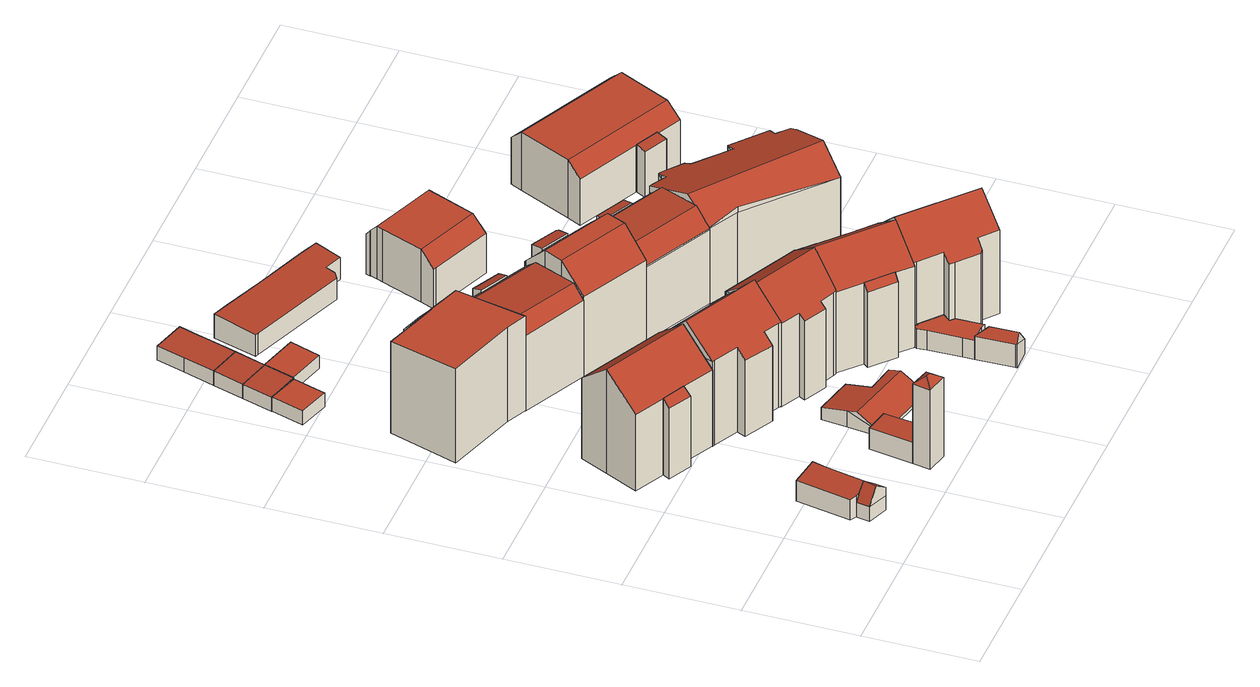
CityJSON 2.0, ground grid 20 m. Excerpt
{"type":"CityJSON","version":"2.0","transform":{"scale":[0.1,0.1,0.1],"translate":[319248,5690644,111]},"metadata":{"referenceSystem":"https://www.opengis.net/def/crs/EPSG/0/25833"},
"CityObjects":{
"building1":{"type":"Building","attributes":{"Gemeindeschluessel":14713000,"Geometrietyp2DReferenz":"3000","function":"31001_9998","roofType":"9999"},"children":["building1-1","building1-2"]},
"building1-1":{"type":"BuildingPart","attributes":{"Dachtyp_tdc":"tdcPolyFlatRoof","Dachneigung":4.27,"QualitaetDacherkennung":86,"Geometrietyp2DReferenz":"3000","roofType":"2100","measuredHeight":4.32},"parents":["building1"],"geometry":[{"type":"MultiSurface","lod":"2","boundaries":[[[0,1,2,3]],[[1,4,5,6,2]],[[7,8,9,10,11]],[[8,12,13,9]],[[12,0,3,13]],[[12,8,7,14,4,1,0]],[[3,2,6,10,9,13]],[[7,11,14]],[[11,10,6,5]],[[14,11,5,4]]],"semantics":{"surfaces":[{"type":"WallSurface"},{"type":"RoofSurface"},{"type":"GroundSurface"},{"type":"ClosureSurface"}],"values":[0,0,0,0,0,1,2,0,3,3]}}]},
"building1-2":{"type":"BuildingPart","attributes":{"Dachtyp_tdc":"tdcGableRoof","Dachneigung":65.31,"QualitaetDacherkennung":8,"Geometrietyp2DReferenz":"3000","roofType":"3100","measuredHeight":6.16},"parents":["building1"],"geometry":[{"type":"MultiSurface","lod":"2","boundaries":[[[5,15,16,6]],[[15,17,18,16]],[[17,11,10,18]],[[19,20,21,14,11]],[[20,22,23,21]],[[5,4,23,22,15]],[[15,22,20,19,17]],[[17,19,11]],[[10,6,16,18]],[[6,10,11,5]],[[21,23,4,14]],[[14,4,5,11]]],"semantics":{"surfaces":[{"type":"WallSurface"},{"type":"RoofSurface"},{"type":"GroundSurface"},{"type":"ClosureSurface"}],"values":[0,0,0,1,1,0,0,0,2,3,0,3]}}]},
"building2":{"type":"Building","attributes":{"Gemeindeschluessel":14713000,"Geometrietyp2DReferenz":"3000","function":"31001_9998","roofType":"9999"},"children":["building2-1","building2-2"]},
"building2-1":{"type":"BuildingPart","attributes":{"Dachtyp_tdc":"tdcPolyFlatRoof","Dachneigung":38.4,"QualitaetDacherkennung":60,"Geometrietyp2DReferenz":"3000","roofType":"2100","measuredHeight":15.12},"parents":["building2"],"geometry":[{"type":"MultiSurface","lod":"2","boundaries":[[[24,25,26]],[[24,27,28,25]],[[27,29,30,28]],[[29,31,32,33,30]],[[31,29,27,24]],[[25,28,30,33]],[[26,32,31,24]],[[26,25,33,32]]],"semantics":{"surfaces":[{"type":"WallSurface"},{"type":"RoofSurface"},{"type":"GroundSurface"},{"type":"ClosureSurface"}],"values":[0,0,0,0,1,2,0,3]}}]},
"building2-2":{"type":"BuildingPart","attributes":{"Dachtyp_tdc":"tdcGableRoof","Dachneigung":40.63,"QualitaetDacherkennung":67,"Geometrietyp2DReferenz":"3000","roofType":"3100","measuredHeight":20.61},"parents":["building2"],"geometry":[{"type":"MultiSurface","lod":"2","boundaries":[[[32,34,35,33]],[[34,36,37,35]],[[36,38,39,37]],[[38,40,41,39]],[[40,42,43,41]],[[42,44,45,43]],[[44,26,25,45]],[[42,40,38,36]],[[36,34,32,26,44,42]],[[33,35,37,39,41,43,45,25]],[[33,25,26,32]]],"semantics":{"surfaces":[{"type":"WallSurface"},{"type":"RoofSurface"},{"type":"GroundSurface"},{"type":"ClosureSurface"}],"values":[0,0,0,0,0,0,0,1,1,2,3]}}]},
"building3":{"type":"Building","attributes":{"Gemeindeschluessel":14713000,"Geometrietyp2DReferenz":"3000","function":"31001_9998","roofType":"9999"},"children":["building3-1","building3-2"]},
"building3-1":{"type":"BuildingPart","attributes":{"Dachtyp_tdc":"tdcFreeFormRoof","Dachneigung":36.39,"QualitaetDacherkennung":7,"Geometrietyp2DReferenz":"3000","roofType":"5000","measuredHeight":16.85},"parents":["building3"],"geometry":[{"type":"MultiSurface","lod":"2","boundaries":[[[46,47,48,49]],[[47,50,51,52,48]],[[53,46,49,54,55]],[[56,57,53,50]],[[56,50,47]],[[57,56,47,46]],[[57,46,53]],[[49,48,52,54]],[[55,51,50,53]],[[55,54,52,51]]],"semantics":{"surfaces":[{"type":"WallSurface"},{"type":"RoofSurface"},{"type":"GroundSurface"},{"type":"ClosureSurface"}],"values":[0,0,0,1,1,1,1,2,0,3]}}]},
"building3-2":{"type":"BuildingPart","attributes":{"Dachtyp_tdc":"tdcPolyFlatRoof","Dachneigung":6.08,"QualitaetDacherkennung":85,"Geometrietyp2DReferenz":"3000","roofType":"2100","measuredHeight":4.52},"parents":["building3"],"geometry":[{"type":"MultiSurface","lod":"2","boundaries":[[[58,59,60,61]],[[59,62,63,60]],[[62,64,65,63]],[[64,66,67,65]],[[66,55,54,67]],[[51,68,69,52]],[[68,58,61,69]],[[68,51,55,66,64,62,59,58]],[[61,60,63,65,67,54,52,69]],[[51,52,54,55]]],"semantics":{"surfaces":[{"type":"WallSurface"},{"type":"RoofSurface"},{"type":"GroundSurface"},{"type":"ClosureSurface"}],"values":[0,0,0,0,0,0,0,1,2,3]}}]},
"building4":{"type":"Building","attributes":{"Gemeindeschluessel":14713000,"Geometrietyp2DReferenz":"3000","function":"31001_9998","roofType":"9999"},"children":["building4-1","building4-2"]},
"building4-1":{"type":"BuildingPart","attributes":{"Dachtyp_tdc":"tdcPolyFlatRoof","Dachneigung":48.05,"QualitaetDacherkennung":34,"Geometrietyp2DReferenz":"3000","roofType":"2100","measuredHeight":18.14},"parents":["building4"],"geometry":[{"type":"MultiSurface","lod":"2","boundaries":[[[70,71,72,73]],[[74,75,76,77]],[[74,70,73,75]],[[74,77,78,79,80,71,70]],[[73,72,81,82,76,75]],[[81,72,71,80]],[[78,80,79]],[[78,82,81,80]],[[77,76,82,78]]],"semantics":{"surfaces":[{"type":"WallSurface"},{"type":"RoofSurface"},{"type":"GroundSurface"},{"type":"ClosureSurface"}],"values":[0,0,0,1,2,3,0,3,3]}}]},
"building4-2":{"type":"BuildingPart","attributes":{"Dachtyp_tdc":"tdcPolyFlatRoof","Dachneigung":2.58,"QualitaetDacherkennung":68,"Geometrietyp2DReferenz":"3000","roofType":"2100","measuredHeight":18.64},"parents":["building4"],"geometry":[{"type":"MultiSurface","lod":"2","boundaries":[[[83,77,76,84]],[[85,86,87,72,71]],[[86,88,89,87]],[[88,90,91,89]],[[90,92,93,91]],[[92,83,84,93]],[[92,90,88,86,85,80,78,77,83]],[[84,76,82,81,72,87,89,91,93]],[[82,76,77,78]],[[81,82,78,80]],[[85,71,80]],[[71,72,81,80]]],"semantics":{"surfaces":[{"type":"WallSurface"},{"type":"RoofSurface"},{"type":"GroundSurface"},{"type":"ClosureSurface"}],"values":[0,0,0,0,0,0,1,2,3,3,0,3]}}]},
"building5":{"type":"Building","attributes":{"Dachtyp_tdc":"tdcPolyFlatRoof","Gemeindeschluessel":14713000,"Dachneigung":0,"QualitaetDacherkennung":74,"Geometrietyp2DReferenz":"3000","function":"31001_2463","roofType":"1000","measuredHeight":2.83},"geometry":[{"type":"MultiSurface","lod":"2","boundaries":[[[94,95,96,97]],[[95,98,99,96]],[[98,100,101,99]],[[100,94,97,101]],[[100,98,95,94]],[[97,96,99,101]]],"semantics":{"surfaces":[{"type":"WallSurface"},{"type":"RoofSurface"},{"type":"GroundSurface"}],"values":[0,0,0,0,1,2]}}]},
"building6":{"type":"Building","attributes":{"Dachtyp_tdc":"tdcFreeFormRoof","Gemeindeschluessel":14713000,"Dachneigung":40.47,"QualitaetDacherkennung":40,"Geometrietyp2DReferenz":"3000","function":"31001_9998","roofType":"5000","measuredHeight":21.7},"geometry":[{"type":"MultiSurface","lod":"2","boundaries":[[[102,103,104,105]],[[103,106,107,104]],[[106,108,109,107]],[[108,110,111,109]],[[110,112,113,111]],[[112,114,115,113]],[[114,116,117,115]],[[116,118,119,117]],[[118,120,121,119]],[[120,102,105,121]],[[122,112,110,123]],[[103,102,120,118,116,114,122,123,108,106]],[[114,112,122]],[[110,108,123]],[[105,104,107,109,111,113,115,117,119,121]]],"semantics":{"surfaces":[{"type":"WallSurface"},{"type":"RoofSurface"},{"type":"GroundSurface"}],"values":[0,0,0,0,0,0,0,0,0,0,1,1,0,0,2]}}]},
"building7":{"type":"Building","attributes":{"Dachtyp_tdc":"tdcPolyFlatRoof","Gemeindeschluessel":14713000,"Dachneigung":2.65,"QualitaetDacherkennung":82,"Geometrietyp2DReferenz":"3000","function":"31001_9998","roofType":"2100","measuredHeight":3.08},"geometry":[{"type":"MultiSurface","lod":"2","boundaries":[[[124,125,126,127]],[[125,128,129,126]],[[128,130,131,129]],[[130,124,127,131]],[[130,128,125,124]],[[127,126,129,131]]],"semantics":{"surfaces":[{"type":"WallSurface"},{"type":"RoofSurface"},{"type":"GroundSurface"}],"values":[0,0,0,0,1,2]}}]},
"building8":{"type":"Building","attributes":{"Dachtyp_tdc":"tdcFreeFormRoof","Gemeindeschluessel":14713000,"Dachneigung":34.21,"QualitaetDacherkennung":26,"Geometrietyp2DReferenz":"3000","function":"31001_9998","roofType":"5000","measuredHeight":3.58},"geometry":[{"type":"MultiSurface","lod":"2","boundaries":[[[132,133,134,135]],[[133,136,61,134]],[[136,137,138,61]],[[137,139,140,138]],[[139,141,142,140]],[[141,143,144,142]],[[143,145,146,144]],[[145,147,148,146]],[[147,132,135,148]],[[149,139,137,136,133,150]],[[147,145,143,141,149,150,132]],[[141,139,149]],[[133,132,150]],[[135,134,61,138,140,142,144,146,148]]],"semantics":{"surfaces":[{"type":"WallSurface"},{"type":"RoofSurface"},{"type":"GroundSurface"}],"values":[0,0,0,0,0,0,0,0,0,1,1,0,0,2]}}]},
"building9":{"type":"Building","attributes":{"Dachtyp_tdc":"tdcPolyFlatRoof","Gemeindeschluessel":14713000,"Dachneigung":2.8,"QualitaetDacherkennung":76,"Geometrietyp2DReferenz":"3000","function":"31001_2463","roofType":"2100","measuredHeight":3.09},"geometry":[{"type":"MultiSurface","lod":"2","boundaries":[[[151,152,153,154]],[[152,130,131,153]],[[130,128,129,131]],[[128,151,154,129]],[[128,130,152,151]],[[154,153,131,129]]],"semantics":{"surfaces":[{"type":"WallSurface"},{"type":"RoofSurface"},{"type":"GroundSurface"}],"values":[0,0,0,0,1,2]}}]},
"building10":{"type":"Building","attributes":{"Dachtyp_tdc":"tdcPolyFlatRoof","Gemeindeschluessel":14713000,"Dachneigung":0,"QualitaetDacherkennung":84,"Geometrietyp2DReferenz":"3000","function":"31001_9998","roofType":"1000","measuredHeight":2.52},"geometry":[{"type":"MultiSurface","lod":"2","boundaries":[[[155,156,157,158]],[[156,159,160,157]],[[159,161,162,160]],[[161,155,158,162]],[[161,159,156,155]],[[158,157,160,162]]],"semantics":{"surfaces":[{"type":"WallSurface"},{"type":"RoofSurface"},{"type":"GroundSurface"}],"values":[0,0,0,0,1,2]}}]},
"building11":{"type":"Building","attributes":{"Gemeindeschluessel":14713000,"Geometrietyp2DReferenz":"3000","function":"31001_9998","roofType":"9999"},"children":["building11-1","building11-2"]},
"building11-1":{"type":"BuildingPart","attributes":{"Dachtyp_tdc":"tdcCutGableRoof","Dachneigung":3.09,"QualitaetDacherkennung":74,"Geometrietyp2DReferenz":"3000","roofType":"9999","measuredHeight":17.27},"parents":["building11"],"geometry":[{"type":"MultiSurface","lod":"2","boundaries":[[[163,164,165,166]],[[167,168,169,170]],[[168,171,172,169]],[[171,173,174,172]],[[173,175,176,174]],[[175,177,178,176]],[[177,179,180,178]],[[179,181,182,180]],[[181,163,166,182]],[[171,168,167,183,164,163,181]],[[179,177,175,173]],[[181,179,173,171]],[[166,165,184,170,169,172,174,176,178,180,182]],[[184,165,164,183]],[[170,184,183,167]]],"semantics":{"surfaces":[{"type":"WallSurface"},{"type":"RoofSurface"},{"type":"GroundSurface"},{"type":"ClosureSurface"}],"values":[0,0,0,0,0,0,0,0,0,1,1,1,2,3,3]}}]},
"building11-2":{"type":"BuildingPart","attributes":{"Dachtyp_tdc":"tdcPolyFlatRoof","Dachneigung":18.75,"QualitaetDacherkennung":36,"Geometrietyp2DReferenz":"3000","roofType":"2100","measuredHeight":15.26},"parents":["building11"],"geometry":[{"type":"MultiSurface","lod":"2","boundaries":[[[185,186,167,170,187]],[[188,189,190,165,164]],[[189,185,187,190]],[[189,188,191,186,185]],[[187,170,184,165,190]],[[191,183,167,186]],[[183,184,170,167]],[[188,164,183,191]],[[164,165,184,183]]],"semantics":{"surfaces":[{"type":"WallSurface"},{"type":"RoofSurface"},{"type":"GroundSurface"},{"type":"ClosureSurface"}],"values":[0,0,0,1,2,0,3,0,3]}}]},
"building12":{"type":"Building","attributes":{"Dachtyp_tdc":"tdcPolyFlatRoof","Gemeindeschluessel":14713000,"Dachneigung":2.73,"QualitaetDacherkennung":83,"Geometrietyp2DReferenz":"3000","function":"31001_2463","roofType":"2100","measuredHeight":3.07},"geometry":[{"type":"MultiSurface","lod":"2","boundaries":[[[152,151,154,153]],[[151,192,193,154]],[[192,194,195,193]],[[194,196,197,195]],[[196,198,199,197]],[[198,200,201,199]],[[200,152,153,201]],[[200,198,196,194,192,151,152]],[[153,154,193,195,197,199,201]]],"semantics":{"surfaces":[{"type":"WallSurface"},{"type":"RoofSurface"},{"type":"GroundSurface"}],"values":[0,0,0,0,0,0,0,1,2]}}]},
"building13":{"type":"Building","attributes":{"Dachtyp_tdc":"tdcFreeFormRoof","Gemeindeschluessel":14713000,"Dachneigung":37.64,"QualitaetDacherkennung":53,"Geometrietyp2DReferenz":"3000","function":"31001_9998","roofType":"5000","measuredHeight":20.88},"geometry":[{"type":"MultiSurface","lod":"2","boundaries":[[[202,203,204,205]],[[203,206,207,204]],[[206,208,209,207]],[[208,210,211,209]],[[210,212,213,211]],[[212,214,215,213]],[[214,216,217,215]],[[216,218,219,217]],[[218,220,221,219]],[[220,222,223,221]],[[222,224,225,223]],[[224,202,205,225]],[[212,210,208,206,226,227]],[[202,224,222,220,218,216,214,227,226,203]],[[206,203,226]],[[214,212,227]],[[205,204,207,209,211,213,215,217,219,221,223,225]]],"semantics":{"surfaces":[{"type":"WallSurface"},{"type":"RoofSurface"},{"type":"GroundSurface"}],"values":[0,0,0,0,0,0,0,0,0,0,0,0,1,1,0,0,2]}}]},
"building14":{"type":"Building","attributes":{"Dachtyp_tdc":"tdcFreeFormRoof","Gemeindeschluessel":14713000,"Dachneigung":50.54,"QualitaetDacherkennung":17,"Geometrietyp2DReferenz":"3000","function":"31001_9998","roofType":"5000","measuredHeight":6.32},"geometry":[{"type":"MultiSurface","lod":"2","boundaries":[[[228,229,230,231]],[[229,232,233,230]],[[232,234,235,233]],[[234,236,237,235]],[[236,238,239,237]],[[238,240,241,239]],[[240,242,243,241]],[[242,228,231,243]],[[244,245,229,246]],[[240,247,244,246,228,242]],[[234,232,245,244,247,238,236]],[[229,228,246]],[[240,238,247]],[[232,229,245]],[[231,230,233,235,237,239,241,243]]],"semantics":{"surfaces":[{"type":"WallSurface"},{"type":"RoofSurface"},{"type":"GroundSurface"}],"values":[0,0,0,0,0,0,0,0,1,1,1,0,0,0,2]}}]},
"building15":{"type":"Building","attributes":{"Gemeindeschluessel":14713000,"Geometrietyp2DReferenz":"3000","function":"31001_9998","roofType":"9999"},"children":["building15-1","building15-2"]},
"building15-1":{"type":"BuildingPart","attributes":{"Dachtyp_tdc":"tdcCutGableRoof","Dachneigung":43.89,"QualitaetDacherkennung":78,"Geometrietyp2DReferenz":"3000","roofType":"9999","measuredHeight":20.51},"parents":["building15"],"geometry":[{"type":"MultiSurface","lod":"2","boundaries":[[[248,249,250,251]],[[249,252,253,250]],[[252,254,255,253]],[[254,256,257,255]],[[256,258,259,257]],[[258,260,261,259]],[[260,262,263,261]],[[264,265,266,267]],[[265,268,269,266]],[[268,270,271,269]],[[270,272,273,271]],[[272,248,251,273]],[[252,249,248,272]],[[270,268,265,264,262,260,258,256,254]],[[272,270,254,252]],[[251,250,253,255,257,259,261,263,267,266,269,271,273]],[[267,263,262,264]]],"semantics":{"surfaces":[{"type":"WallSurface"},{"type":"RoofSurface"},{"type":"GroundSurface"},{"type":"ClosureSurface"}],"values":[0,0,0,0,0,0,0,0,0,0,0,0,1,1,1,2,3]}}]},
"building15-2":{"type":"BuildingPart","attributes":{"Dachtyp_tdc":"tdcPolyFlatRoof","Dachneigung":13.14,"QualitaetDacherkennung":41,"Geometrietyp2DReferenz":"3000","roofType":"2100","measuredHeight":16.1},"parents":["building15"],"geometry":[{"type":"MultiSurface","lod":"2","boundaries":[[[274,275,276,263,262]],[[275,277,278,276]],[[277,279,280,278]],[[279,281,264,267,280]],[[281,279,277,275,274]],[[263,276,278,280,267]],[[262,264,281,274]],[[262,263,267,264]]],"semantics":{"surfaces":[{"type":"WallSurface"},{"type":"RoofSurface"},{"type":"GroundSurface"},{"type":"ClosureSurface"}],"values":[0,0,0,0,1,2,0,3]}}]},
"building16":{"type":"Building","attributes":{"Dachtyp_tdc":"tdcPolyFlatRoof","Gemeindeschluessel":14713000,"Dachneigung":0,"QualitaetDacherkennung":33,"Geometrietyp2DReferenz":"3000","function":"31001_9998","roofType":"1000","measuredHeight":3.78},"geometry":[{"type":"MultiSurface","lod":"2","boundaries":[[[282,283,231,230]],[[283,284,285,231]],[[284,286,287,285]],[[286,288,289,287]],[[288,290,291,289]],[[290,292,293,291]],[[292,294,295,293]],[[294,296,297,295]],[[296,298,299,297]],[[298,300,301,299]],[[300,302,303,301]],[[302,304,233,303]],[[304,282,230,233]],[[304,302,300,298,296,294,292,290,288,286,284,283,282]],[[230,231,285,287,289,291,293,295,297,299,301,303,233]]],"semantics":{"surfaces":[{"type":"WallSurface"},{"type":"RoofSurface"},{"type":"GroundSurface"}],"values":[0,0,0,0,0,0,0,0,0,0,0,0,0,1,2]}}]},
"building17":{"type":"Building","attributes":{"Gemeindeschluessel":14713000,"Geometrietyp2DReferenz":"3000","function":"31001_9998","roofType":"9999"},"children":["building17-1","building17-2"]},
"building17-1":{"type":"BuildingPart","attributes":{"Dachtyp_tdc":"tdcPolyFlatRoof","Dachneigung":45.52,"QualitaetDacherkennung":43,"Geometrietyp2DReferenz":"3000","roofType":"2100","measuredHeight":16.09},"parents":["building17"],"geometry":[{"type":"MultiSurface","lod":"2","boundaries":[[[305,306,307]],[[305,308,309,306]],[[308,310,311,309]],[[310,312,313,311]],[[312,314,312,313]],[[314,312,310,308,305]],[[306,309,311,313]],[[307,312,314,305]],[[307,306,313,312]]],"semantics":{"surfaces":[{"type":"WallSurface"},{"type":"RoofSurface"},{"type":"GroundSurface"},{"type":"ClosureSurface"}],"values":[0,0,0,0,0,1,2,0,3]}}]},
"building17-2":{"type":"BuildingPart","attributes":{"Dachtyp_tdc":"tdcGableRoof","Dachneigung":37.61,"QualitaetDacherkennung":56,"Geometrietyp2DReferenz":"3000","roofType":"3100","measuredHeight":20.94},"parents":["building17"],"geometry":[{"type":"MultiSurface","lod":"2","boundaries":[[[315,316,317,318]],[[316,319,320,317]],[[319,321,322,320]],[[321,323,324,322]],[[323,325,326,324]],[[325,327,328,326]],[[327,329,330,328]],[[329,331,332,330]],[[331,333,334,332]],[[333,307,306,334]],[[312,335,215,313]],[[335,336,337,215]],[[336,338,213,337]],[[338,339,211,213]],[[339,315,318,211]],[[336,335,312,307,333,331,329,327]],[[327,325,323,321,319,316,315,339,338,336]],[[318,317,320,322,324,326,328,330,332,334,306,313,215,337,213,211]],[[313,306,307,312]]],"semantics":{"surfaces":[{"type":"WallSurface"},{"type":"RoofSurface"},{"type":"GroundSurface"},{"type":"ClosureSurface"}],"values":[0,0,0,0,0,0,0,0,0,0,0,0,0,0,0,1,1,2,3]}}]},
"building18":{"type":"Building","attributes":{"Dachtyp_tdc":"tdcPolyFlatRoof","Gemeindeschluessel":14713000,"Dachneigung":4.54,"QualitaetDacherkennung":78,"Geometrietyp2DReferenz":"3000","function":"31001_9998","roofType":"2100","measuredHeight":4.87},"geometry":[{"type":"MultiSurface","lod":"2","boundaries":[[[340,341,342,343]],[[341,344,345,342]],[[344,346,347,345]],[[346,348,349,347]],[[348,350,351,349]],[[350,352,353,351]],[[352,354,355,353]],[[354,356,357,355]],[[356,358,359,357]],[[358,360,361,359]],[[360,340,343,361]],[[360,358,356,354,352,350,348,346,344,341,340]],[[343,342,345,347,349,351,353,355,357,359,361]]],"semantics":{"surfaces":[{"type":"WallSurface"},{"type":"RoofSurface"},{"type":"GroundSurface"}],"values":[0,0,0,0,0,0,0,0,0,0,0,1,2]}}]},
"building19":{"type":"Building","attributes":{"Gemeindeschluessel":14713000,"Geometrietyp2DReferenz":"3000","function":"31001_9998","roofType":"9999"},"children":["building19-1","building19-2"]},
"building19-1":{"type":"BuildingPart","attributes":{"Dachtyp_tdc":"tdcCutGableRoof","Dachneigung":2.93,"QualitaetDacherkennung":76,"Geometrietyp2DReferenz":"3000","roofType":"9999","measuredHeight":17.81},"parents":["building19"],"geometry":[{"type":"MultiSurface","lod":"2","boundaries":[[[362,363,364,365]],[[363,366,367,364]],[[366,368,369,367]],[[368,370,371,369]],[[370,372,373,371]],[[372,370,374,375,363,362]],[[376,377,378,379]],[[374,378,377,375]],[[366,376,379,368]],[[368,379,378,374,370]],[[363,375,377,376,366]],[[365,364,367,369,371,373]],[[365,373,372,362]]],"semantics":{"surfaces":[{"type":"WallSurface"},{"type":"RoofSurface"},{"type":"GroundSurface"},{"type":"ClosureSurface"}],"values":[0,0,0,0,0,1,1,1,0,0,0,2,3]}}]},
"building19-2":{"type":"BuildingPart","attributes":{"Dachtyp_tdc":"tdcPolyFlatRoof","Dachneigung":11.62,"QualitaetDacherkennung":32,"Geometrietyp2DReferenz":"3000","roofType":"2100","measuredHeight":14.89},"parents":["building19"],"geometry":[{"type":"MultiSurface","lod":"2","boundaries":[[[380,381,382,373,372]],[[381,383,384,382]],[[383,385,362,365,384]],[[385,383,381,380]],[[373,382,384,365]],[[372,362,385,380]],[[372,373,365,362]]],"semantics":{"surfaces":[{"type":"WallSurface"},{"type":"RoofSurface"},{"type":"GroundSurface"},{"type":"ClosureSurface"}],"values":[0,0,0,1,2,0,3]}}]},
"building20":{"type":"Building","attributes":{"Dachtyp_tdc":"tdcFreeFormRoof","Gemeindeschluessel":14713000,"Dachneigung":36.95,"QualitaetDacherkennung":44,"Geometrietyp2DReferenz":"3000","function":"31001_9998","roofType":"5000","measuredHeight":21.04},"geometry":[{"type":"MultiSurface","lod":"2","boundaries":[[[386,387,326,330]],[[387,388,389,326]],[[388,390,391,389]],[[390,392,393,391]],[[392,394,395,393]],[[394,396,397,395]],[[396,398,399,397]],[[398,400,401,399]],[[400,402,403,401]],[[402,404,405,403]],[[404,406,407,405]],[[406,408,409,407]],[[408,410,411,409]],[[410,412,413,411]],[[412,386,330,413]],[[404,402,400,398,396,414,415,386,412,410,408,406]],[[394,392,390,388,387,415,414]],[[387,386,415]],[[396,394,414]],[[330,326,389,391,393,395,397,399,401,403,405,407,409,411,413]]],"semantics":{"surfaces":[{"type":"WallSurface"},{"type":"RoofSurface"},{"type":"GroundSurface"}],"values":[0,0,0,0,0,0,0,0,0,0,0,0,0,0,0,1,1,0,0,2]}}]},
"building21":{"type":"Building","attributes":{"Dachtyp_tdc":"tdcCutGableRoof","Gemeindeschluessel":14713000,"Dachneigung":0.081,"QualitaetDacherkennung":66,"Geometrietyp2DReferenz":"3000","function":"31001_9998","roofType":"9999","measuredHeight":10.39},"geometry":[{"type":"MultiSurface","lod":"2","boundaries":[[[416,417,418,419]],[[417,420,421,418]],[[420,422,423,421]],[[422,424,425,423]],[[424,426,427,425]],[[426,428,429,427]],[[428,430,431,429]],[[430,432,433,431]],[[432,434,435,433]],[[434,436,437,435]],[[436,438,439,437]],[[438,440,441,439]],[[440,416,419,441]],[[426,424,422,420,417,416,440]],[[436,434,432,430,428]],[[440,438,436,428,426]],[[419,418,421,423,425,427,429,431,433,435,437,439,441]]],"semantics":{"surfaces":[{"type":"WallSurface"},{"type":"RoofSurface"},{"type":"GroundSurface"}],"values":[0,0,0,0,0,0,0,0,0,0,0,0,0,1,1,1,2]}}]},
"building22":{"type":"Building","attributes":{"Dachtyp_tdc":"tdcFreeFormRoof","Gemeindeschluessel":14713000,"Dachneigung":19.44,"QualitaetDacherkennung":24,"Geometrietyp2DReferenz":"3000","function":"31001_9998","roofType":"5000","measuredHeight":19.28},"geometry":[{"type":"MultiSurface","lod":"2","boundaries":[[[442,443,444,445]],[[443,446,447,444]],[[446,448,449,447]],[[448,450,451,449]],[[450,452,453,451]],[[452,454,455,453]],[[454,456,457,455]],[[456,458,459,457]],[[458,460,461,459]],[[460,462,463,461]],[[462,464,465,463]],[[464,466,467,465]],[[466,468,469,467]],[[468,376,470,469]],[[376,471,472,470]],[[471,473,474,472]],[[473,475,476,474]],[[475,477,478,476]],[[477,442,445,478]],[[466,479,480,481,482]],[[483,484,485,486,487,488,489,490,491,492,493,494,495,496,497,498,480,479]],[[376,481,480,498,471]],[[471,498,497,473]],[[473,497,496,475]],[[475,496,495,477]],[[477,495,494,442]],[[442,494,493,443]],[[443,493,492,446]],[[446,492,491,448]],[[448,491,490,450]],[[450,490,489,452]],[[452,489,488,454]],[[454,488,487,456]],[[456,487,486,458]],[[458,486,485,460]],[[460,485,484,462]],[[462,484,483,464]],[[464,483,479,466]],[[468,482,481,376]],[[466,482,468]],[[445,444,447,449,451,453,455,457,459,461,463,465,467,469,470,472,474,476,478]]],"semantics":{"surfaces":[{"type":"WallSurface"},{"type":"RoofSurface"},{"type":"GroundSurface"}],"values":[0,0,0,0,0,0,0,0,0,0,0,0,0,0,0,0,0,0,0,1,1,0,0,0,0,0,0,0,0,0,0,0,0,0,0,0,0,0,0,0,2]}}]},
"building23":{"type":"Building","attributes":{"Gemeindeschluessel":14713000,"Geometrietyp2DReferenz":"3000","function":"31001_9998","roofType":"9999"},"children":["building23-1","building23-2"]},
"building23-1":{"type":"BuildingPart","attributes":{"Dachtyp_tdc":"tdcPolyFlatRoof","Dachneigung":7.32,"QualitaetDacherkennung":56,"Geometrietyp2DReferenz":"3000","roofType":"2100","measuredHeight":9.41},"parents":["building23"],"geometry":[{"type":"MultiSurface","lod":"2","boundaries":[[[499,500,501]],[[499,502,503,500]],[[502,504,505,503]],[[504,506,507,508,505]],[[504,502,499,506]],[[508,500,503,505]],[[499,501,507,506]],[[501,500,508,507]]],"semantics":{"surfaces":[{"type":"WallSurface"},{"type":"RoofSurface"},{"type":"GroundSurface"},{"type":"ClosureSurface"}],"values":[0,0,0,0,1,2,0,3]}}]},
"building23-2":{"type":"BuildingPart","attributes":{"Dachtyp_tdc":"tdcCutGableRoof","Dachneigung":0.011,"QualitaetDacherkennung":68,"Geometrietyp2DReferenz":"3000","roofType":"9999","measuredHeight":11.53},"parents":["building23"],"geometry":[{"type":"MultiSurface","lod":"2","boundaries":[[[509,510,511,512]],[[510,513,514,511]],[[513,515,516,514]],[[515,517,518,516]],[[517,519,500,518]],[[519,501,500]],[[507,520,521,508]],[[520,522,523,521]],[[522,524,525,523]],[[524,526,527,525]],[[526,509,512,527]],[[513,510,509,526]],[[524,522,520,507,501,519,517,515]],[[526,524,515,513]],[[512,511,514,516,518,500,508,521,523,525,527]],[[508,500,501,507]]],"semantics":{"surfaces":[{"type":"WallSurface"},{"type":"RoofSurface"},{"type":"GroundSurface"},{"type":"ClosureSurface"}],"values":[0,0,0,0,0,0,0,0,0,0,0,1,1,1,2,3]}}]}
},
"vertices":[
[142,202,60],[136,176,59],[136,176,16],[142,202,16],[119,91,59],[119,91,44],[119,91,16],[83,108,57],[72,114,56],[72,114,16],[83,108,16],[83,108,44],[91,211,56],[91,211,16],[89,106,57],
[115,70,44],[115,70,16],[79,84,44],[79,84,16],[79,84,45],[93,78,78],[98,101,78],[115,70,61],[119,91,61],
[126,412,167],[126,412,16],[126,412,166],[119,398,155],[119,398,16],[77,419,156],[77,419,16],[84,432,167],[84,432,166],[84,432,16],
[30,459,166],[30,459,16],[58,517,222],[58,517,16],[81,567,176],[81,567,16],[234,492,176],[234,492,16],[210,443,222],[210,443,16],[182,384,166],[182,384,16],
[279,31,172],[240,40,172],[240,40,15],[279,31,15],[246,71,172],[246,71,56],[246,71,15],[283,62,172],[283,62,15],[283,62,60],[258,52,184],[266,50,184],
[298,138,60],[295,116,60],[295,116,15],[298,138,15],[292,89,60],[292,89,15],[291,87,61],[291,87,15],[288,61,61],[288,61,15],[259,149,56],[259,149,15],
[149,862,174],[143,843,196],[143,843,16],[149,862,16],[108,875,174],[108,875,16],[102,855,16],[102,855,197],[101,855,197],[143,842,198],[143,842,197],[143,842,16],[101,855,16],
[43,874,197],[43,874,16],[143,843,197],[204,822,197],[204,822,16],[170,693,203],[170,693,16],[133,710,202],[133,710,16],[4,751,202],[4,751,16],
[25,1015,37],[43,1073,37],[43,1073,9],[25,1015,9],[99,1056,37],[99,1056,9],[81,998,37],[81,998,9],
[223,344,166],[231,360,182],[231,360,15],[223,344,15],[187,382,182],[187,382,15],[182,384,182],[182,384,15],[234,492,170],[234,492,15],[370,427,170],[370,427,15],[318,317,180],[318,317,15],[313,320,181],[313,320,15],[285,334,181],[285,334,15],[276,317,164],[276,317,15],[344,371,232],[207,437,232],
[99,1056,39],[43,1073,36],[43,1073,8],[99,1056,8],[60,1128,36],[60,1128,8],[116,1111,39],[116,1111,8],
[424,175,47],[419,110,21],[419,110,15],[424,175,15],[298,138,21],[299,141,23],[299,141,15],[294,142,23],[294,142,15],[301,201,47],[301,201,15],[306,246,39],[306,246,15],[376,230,39],[376,230,15],[372,184,48],[372,184,15],[299,183,51],[423,154,51],
[77,1183,36],[133,1166,39],[133,1166,8],[77,1183,8],
[185,1092,40],[167,1038,40],[167,1038,14],[185,1092,14],[99,1056,40],[99,1056,14],[116,1111,40],[116,1111,14],
[204,822,163],[254,798,163],[254,798,15],[204,822,15],[304,772,164],[342,753,164],[342,753,15],[304,772,15],[333,734,183],[333,734,15],[296,657,188],[296,657,15],[286,637,165],[286,637,15],[170,693,164],[170,693,15],[176,716,188],[176,716,15],[198,801,183],[198,801,15],[253,797,163],[253,797,15],
[313,789,161],[304,772,168],[313,789,15],[254,798,168],[262,814,161],[262,814,15],[253,797,168],
[94,1238,36],[94,1238,8],[109,1289,36],[109,1289,8],[165,1271,39],[165,1271,8],[154,1236,39],[154,1236,8],[150,1221,39],[150,1221,8],
[353,300,177],[318,317,177],[318,317,13],[353,300,13],[370,427,177],[370,427,13],[371,430,175],[371,430,13],[510,363,175],[510,363,13],[508,361,177],[508,361,13],[430,266,179],[430,266,13],[428,265,177],[428,265,13],[423,267,177],[423,267,13],[396,279,176],[396,279,13],[390,268,168],[390,268,13],[348,289,168],[348,289,13],[345,375,221],[470,315,221],
[536,71,60],[570,72,42],[570,72,14],[536,71,14],[581,70,36],[581,70,14],[582,16,36],[582,16,14],[577,16,43],[577,16,14],[576,1,44],[576,1,14],[538,0,60],[538,0,14],[538,3,60],[538,3,14],[547,50,77],[578,70,39],[537,71,60],[548,0,77],
[410,576,172],[286,637,172],[286,637,14],[410,576,14],[307,681,219],[307,681,14],[324,715,218],[324,715,14],[342,753,175],[342,753,14],[345,757,170],[345,757,14],[380,739,171],[380,739,14],[381,740,171],[381,740,14],[431,715,171],[431,714,171],[431,714,14],[431,715,14],[469,696,171],[469,696,14],[448,654,218],[448,654,14],[432,620,219],[432,620,14],
[381,740,175],[392,762,169],[392,762,14],[440,738,169],[440,738,14],[441,734,170],[441,734,14],[431,715,175],
[570,72,52],[536,71,52],[536,91,52],[536,91,14],[535,150,52],[535,150,14],[533,167,52],[533,167,14],[536,171,52],[536,171,14],[539,174,52],[539,174,14],[545,169,52],[545,169,14],[546,171,52],[546,171,14],[583,139,52],[583,139,14],[572,126,52],[572,126,14],[580,119,52],[580,119,14],[581,70,52],
[510,195,174],[510,195,13],[510,195,173],[502,187,162],[502,187,13],[461,223,162],[461,223,13],[468,232,173],[468,232,13],[468,232,174],
[539,337,174],[537,335,176],[537,335,13],[539,337,13],[591,287,176],[591,287,13],[593,289,174],[593,289,13],[621,264,174],[621,264,13],[620,262,176],[620,262,13],[579,218,222],[579,218,13],[541,176,178],[541,176,13],[539,174,176],[539,174,13],[536,171,173],[536,171,13],[430,266,173],[470,315,222],[470,315,13],[508,361,176],[510,363,174],
[167,1144,53],[190,1222,59],[190,1222,11],[167,1144,11],[218,1211,59],[218,1211,11],[292,1182,59],[292,1182,11],[389,1145,59],[389,1145,11],[419,1133,59],[419,1133,11],[401,1086,55],[401,1086,11],[369,1098,55],[369,1098,11],[362,1081,54],[362,1081,11],[350,1074,53],[350,1074,11],[173,1142,53],[173,1142,11],
[558,653,158],[593,636,158],[593,636,12],[558,653,12],[536,515,158],[536,515,12],[410,576,158],[410,576,12],[469,696,158],[469,696,12],[504,679,158],[504,679,12],[456,671,186],[581,610,186],[536,515,161],[549,542,190],[423,603,190],[410,576,161],
[504,679,161],[512,696,157],[512,696,12],[566,670,157],[566,670,12],[558,653,161],
[541,176,175],[620,262,173],[654,232,173],[654,232,13],[703,189,173],[703,189,13],[738,159,173],[738,159,13],[735,155,177],[735,155,13],[665,76,181],[665,76,13],[664,74,179],[664,74,13],[633,100,178],[633,100,13],[621,88,165],[621,88,13],[615,88,163],[615,88,13],[580,119,163],[580,119,13],[572,126,163],[572,126,13],[583,139,175],[583,139,13],[546,171,175],[546,171,13],[703,118,223],[584,223,223],
[422,1043,104],[421,1043,104],[421,1043,15],[422,1043,15],[424,1051,94],[424,1051,15],[429,1049,94],[429,1049,15],[542,1005,94],[542,1005,15],[534,984,119],[534,984,15],[500,899,119],[500,899,15],[490,873,93],[490,873,15],[378,917,93],[378,917,15],[373,919,93],[373,919,15],[383,944,119],[383,944,15],[412,1019,119],[412,1019,15],[417,1030,119],[417,1030,15],
[632,629,161],[641,638,161],[641,638,11],[632,629,11],[647,637,161],[647,637,11],[680,608,161],[680,608,11],[677,596,161],[677,596,11],[734,545,161],[734,545,11],[748,560,161],[748,560,11],[804,510,161],[804,510,11],[791,496,161],[791,496,11],[812,477,161],[812,477,11],[806,466,161],[806,466,11],[804,463,161],[804,463,11],[731,365,161],[731,365,11],[590,487,161],[590,487,11],[536,515,11],[593,636,161],[593,636,11],[602,632,161],[602,632,11],[622,622,161],[622,622,11],[628,620,161],[628,620,11],[761,405,203],[557,559,203],[536,515,163],[590,487,172],[804,463,178],[806,466,177],[812,477,172],[791,496,172],[804,510,165],[748,560,163],[734,545,170],[677,596,168],[680,608,164],[647,637,162],[641,638,164],[632,629,168],[628,620,171],[622,622,172],[602,632,173],[593,636,174],
[813,701,107],[813,701,13],[813,701,104],[805,683,104],[805,683,13],[762,703,104],[762,703,13],[771,721,107],[771,721,104],[771,721,13],
[725,915,105],[925,820,104],[925,820,13],[725,915,13],[915,797,128],[915,797,13],[871,705,128],[871,705,13],[859,679,104],[859,679,13],[813,701,103],[771,722,105],[771,722,13],[659,776,104],[659,776,13],[671,800,128],[671,800,13],[714,893,128],[714,893,13]
]}
